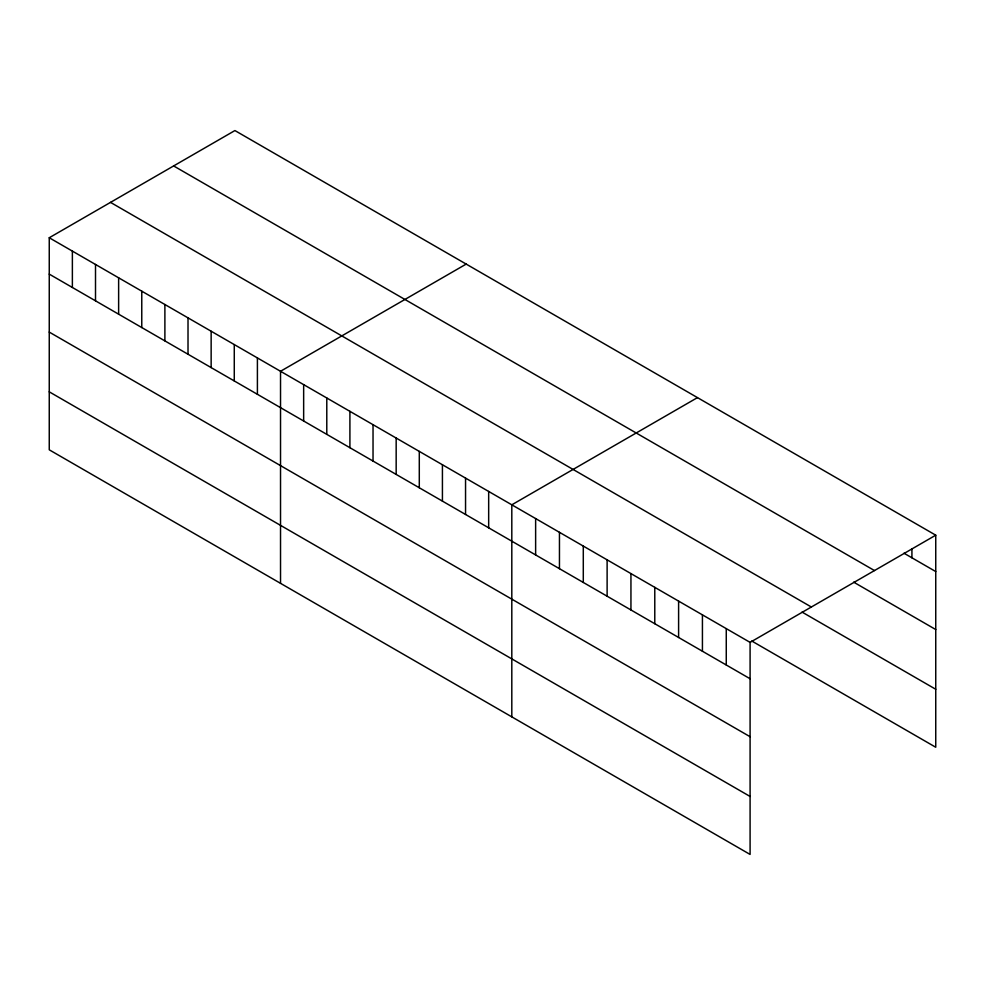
<?xml version="1.0" encoding="UTF-8"?>
<svg xmlns="http://www.w3.org/2000/svg" width="985" height="985" viewBox="0 0 985 985"><rect width="100%" height="100%" fill="white"/><g stroke="black" fill="none" stroke-linecap="round" stroke-linejoin="round"><path stroke-width="1.48" d="M49.25 237.754L750.09 642.38L750.09 854.438L49.25 449.813L49.25 237.754L234.91 130.562L935.75 535.187L935.75 747.246L751.74 641.001M466.188 264.091L280.528 371.283L280.528 583.329M697.466 397.62L511.806 504.812L511.806 716.858M750.09 642.38L935.75 535.187M903.984 553.213L935.75 571.559M173.643 165.936L874.483 570.561M853.675 582.147L935.75 629.538M110.517 202.381L811.357 607.006M802.049 612.079L935.75 689.266M49.25 274.125L750.09 678.751M49.25 332.093L750.09 736.718M49.25 391.833L750.09 796.459M911.925 548.707L911.925 557.806M726.265 628.627L726.265 664.986M702.428 614.874L702.428 651.233M678.603 601.109L678.603 637.48M654.779 587.356L654.779 623.714M630.942 573.59L630.942 609.961M607.117 559.837L607.117 596.208M583.292 546.084L583.292 582.443M559.455 532.319L559.455 568.69M535.631 518.566L535.631 554.937M488.671 491.453L488.671 527.825M465.548 478.107L465.548 514.465M442.425 464.748L442.425 501.119M419.29 451.401L419.29 487.76M396.167 438.042L396.167 474.413M373.032 424.695L373.032 461.054M349.909 411.336L349.909 447.707M326.786 397.989L326.786 434.36M303.651 384.63L303.651 421.001M257.405 357.924L257.405 394.296M234.27 344.578L234.27 380.949M211.147 331.231L211.147 367.59M188.012 317.872L188.012 354.243M164.889 304.525L164.889 340.884M141.766 291.166L141.766 327.537M118.631 277.819L118.631 314.178M95.508 264.46L95.508 300.831M72.373 251.113L72.373 287.472"/></g></svg>
